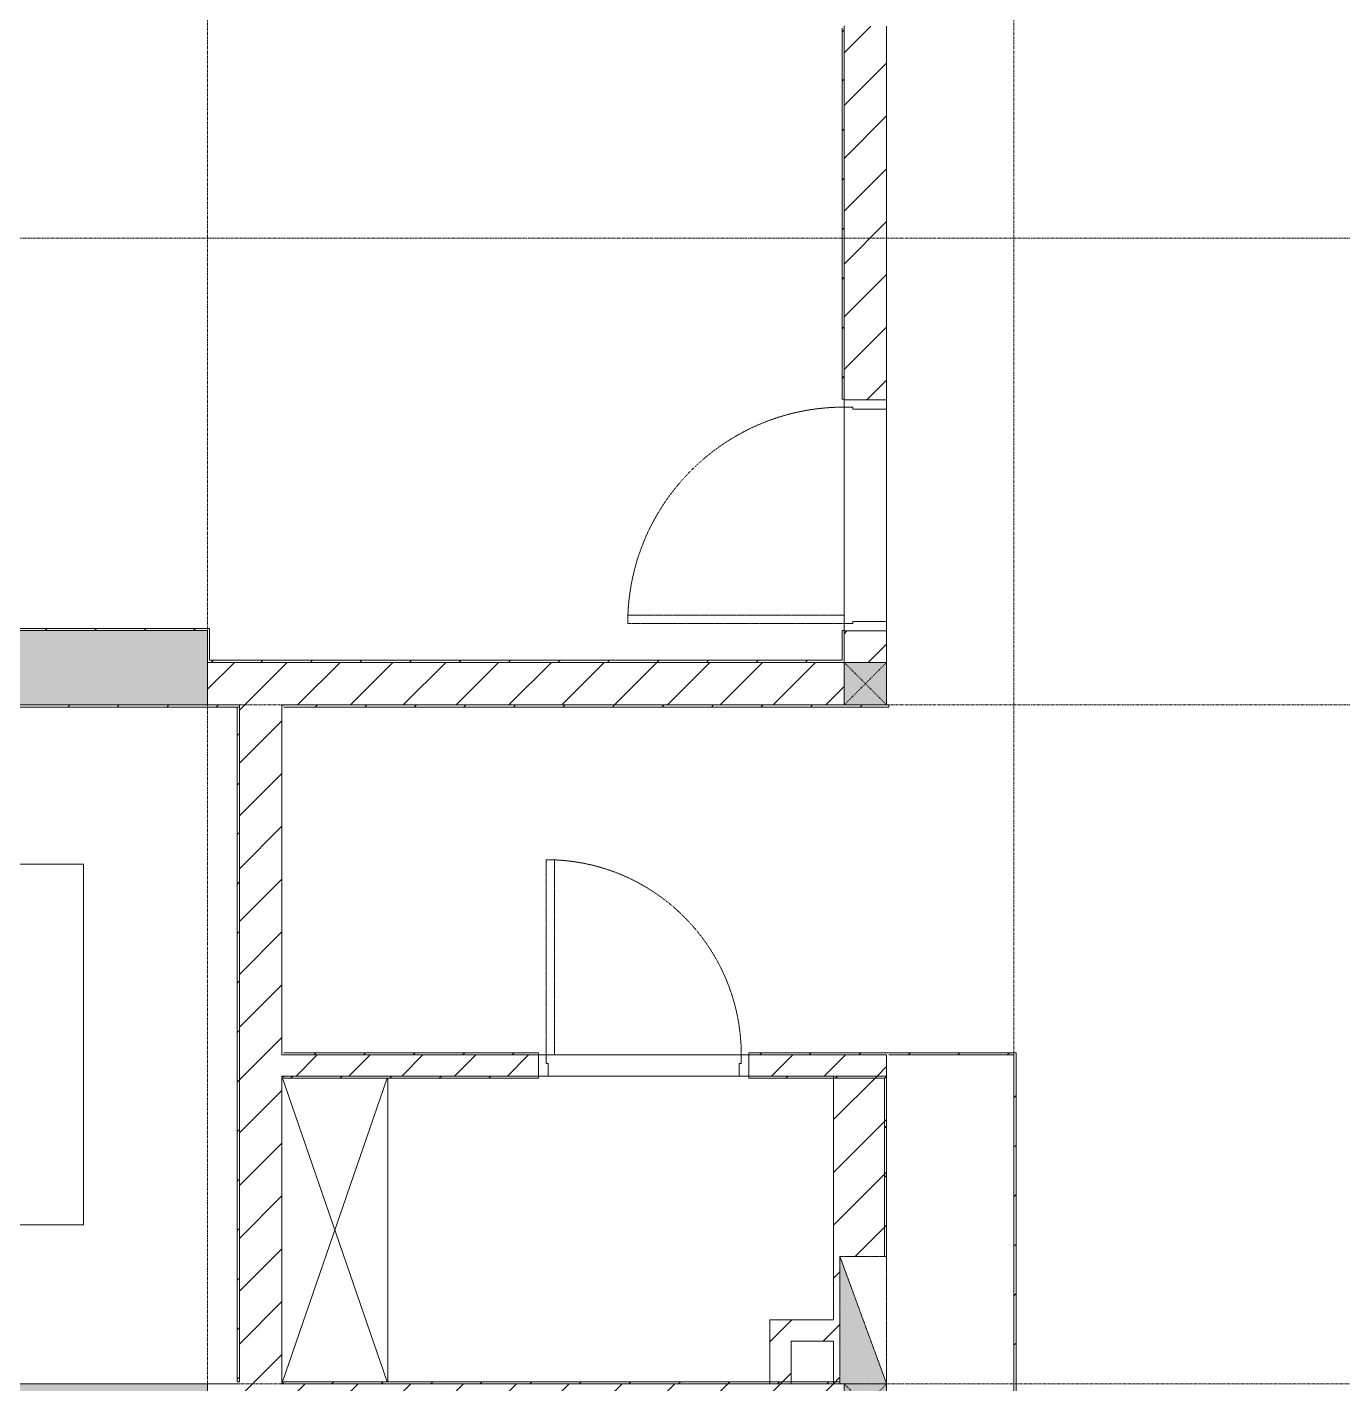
# Model space of a CAD drawing. Header units: millimetres. Extents: x 5359 to 218750, y -16347 to 109893.
# Drawn here: x 38003 to 44202, y 33837 to 40231 of the extents above; entities that cross this region are included whole.
import ezdxf

# ---------------------------------------------------------------- set-up
doc = ezdxf.new("R2010")
doc.units = ezdxf.units.MM
for name, pattern in [('Dash', [6, 3, -3]), ('Grid Line', [22.225, 12.7, -3.175, 3.175, -3.175]), ('NET VAN', [1.06, 0.53, -0.53])]:
    doc.linetypes.add(name, pattern=pattern)
for name, color, linetype, lineweight in [('0-1', 7, 'Continuous', 5), ('0-2', 9, 'Continuous', 9), ('A-DETL-GENF-2', 9, 'NET VAN', 9), ('A-DOOR', 31, 'Continuous', 9), ('A-DOOR-FRAM', 31, 'Continuous', 9), ('A-FLOR', 192, 'Continuous', 9), ('A-FLOR-1', 9, 'Continuous', 9), ('A-WALL', 113, 'Continuous', 9), ('A-WALL-3', 113, 'Continuous', 18), ('A-WALL-PATT-2', 9, 'Continuous', 9), ('A-WALL-PATT-3', 111, 'Continuous', 9), ('E-FIRE', 2, 'Continuous', 9), ('I-WALL-1', 53, 'Continuous', 18), ('I-WALL-3', 2, 'Continuous', 18), ('S-COLS', 52, 'Continuous', 9), ('S-COLS-1', 253, 'Continuous', 5), ('S-COLS-2', 53, 'Continuous', 18), ('S-COLS-3', 9, 'Continuous', 9), ('S-COLS-4', 52, 'Continuous', 18), ('S-COLS-5', 52, 'Dash', 9), ('S-COLS-HDLN', 52, 'Dash', 9), ('S-GRID-1', 1, 'Grid Line', 9), ('S-STRS-ANNO', 31, 'Continuous', 9)]:
    doc.layers.add(name, color=color, linetype=linetype, lineweight=lineweight)
pattern_1 = [(45, (0, 0), (-116.6726, 116.6726), [])]
pattern_2 = [(45, (0, 0), (-124.4508, 124.4508), [])]

# ---------------------------------------------------------------- blocks, each defined once
blk = doc.blocks.new('NCV_TKTC_KET CAU_rvt-1-TKCS_MB ĐỊNH VỊ CỔNG-HÀNG RÀO')
at = {"layer": 'S-COLS-1'}
for points in [[(38040.5, 37036.9), (38852.6, 37036.9), (38852.6, 37386.9), (37552.6, 37386.9), (37552.6, 37036.9)], [(38852.6, 33486.9), (38852.6, 33836.9), (37552.6, 33836.9), (37552.6, 33486.9), (38040.5, 33486.9)]]:
    blk.add_hatch(color=256, dxfattribs=at).paths.add_polyline_path(points)
at = {"layer": 'A-FLOR-1'}
blk.add_line((39202.6, 35287.3), (39212.6, 35287.3), dxfattribs=at)
at = {"layer": 'S-COLS-2'}
for p, q in [((38852.6, 37386.9), (37552.6, 37386.9)), ((38852.6, 37036.9), (38852.6, 37386.9)), ((37552.6, 37036.9), (38852.6, 37036.9)), ((38852.6, 33836.9), (37552.6, 33836.9)), ((38852.6, 33486.9), (38852.6, 33836.9))]:
    blk.add_line(p, q, dxfattribs=at)
blk = doc.blocks.new('NCV_TKTC_TANG 1_rvt-1-TKCS_MB ĐỊNH VỊ CỔNG-HÀNG RÀO')
at = {"layer": 'A-WALL-PATT-2'}
h = blk.add_hatch(dxfattribs=at)
h.set_pattern_fill('FP_3', color=256, style=0, pattern_type=2)
h.set_pattern_definition(pattern_1)
h.paths.add_polyline_path([(41842.6, 37236.9), (41852.6, 37236.9), (41852.6, 37387.8), (41842.6, 37387.8), (41842.6, 37246.9)])
h.paths.add_polyline_path([(41842.6, 38477.8), (41852.6, 38477.8), (41852.6, 40236.9), (41842.6, 40236.9), (41842.6, 38882.8)])
h = blk.add_hatch(dxfattribs=at)
h.set_pattern_fill('FP_3', color=256, style=0, pattern_type=2)
h.set_pattern_definition(pattern_1)
h.paths.add_polyline_path([(38862.6, 37386.9), (38862.6, 37396.9), (37552.6, 37396.9), (37552.6, 37386.9), (38852.6, 37386.9)])
h = blk.add_hatch(dxfattribs=at)
h.set_pattern_fill('FP_3', color=256, style=0, pattern_type=2)
h.set_pattern_definition(pattern_1)
h.paths.add_polyline_path([(38862.6, 37236.9), (41842.6, 37236.9), (41842.6, 37246.9), (38862.6, 37246.9)])
at = {"layer": 'A-FLOR-1'}
for p, q in [((41852.6, 37387.8), (41852.6, 38477.8)), ((41852.6, 38477.8), (41852.6, 37387.8)), ((42052.6, 37430.3), (42052.6, 38430.3))]:
    blk.add_line(p, q, dxfattribs=at)
at = {"layer": 'I-WALL-1'}
for p, q in [((41842.6, 40226.9), (41842.6, 38477.8)), ((41852.6, 38477.8), (41852.6, 40236.9)), ((41842.6, 38477.8), (41852.6, 38477.8)), ((38862.6, 37396.9), (37552.6, 37396.9)), ((37552.6, 37386.9), (38852.6, 37386.9)), ((38852.6, 37386.9), (38852.6, 37236.9)), ((38862.6, 37386.9), (38862.6, 37396.9)), ((38862.6, 37246.9), (38862.6, 37386.9)), ((41852.6, 37387.8), (41842.6, 37387.8)), ((41842.6, 37387.8), (41842.6, 37246.9)), ((41852.6, 37236.9), (41852.6, 37387.8)), ((38852.6, 37236.9), (38862.6, 37236.9)), ((41842.6, 37246.9), (38862.6, 37246.9)), ((38862.6, 37236.9), (41842.6, 37236.9)), ((41842.6, 37236.9), (41852.6, 37236.9))]:
    blk.add_line(p, q, dxfattribs=at)
blk = doc.blocks.new('G1_SOF - BO TRU - 200x200-3050151-TKCS_MB ĐỊNH VỊ CỔNG-HÀNG RÀO')
at = {"layer": 'S-COLS-HDLN'}
for p, q in [((-100, 100), (100, -100)), ((100, 100), (-100, -100))]:
    blk.add_line(p, q, dxfattribs=at)
blk = doc.blocks.new('FD_05 - FD_05-1000x2200mm-835433-TKCS_MB ĐỊNH VỊ CỔNG-HÀNG RÀO')
at = {"layer": 'A-DETL-GENF-2'}
for p, q in [((510, -100), (470, -100)), ((470, -100), (470, -1120)), ((510, -1120), (510, -100)), ((470, -1120), (510, -1120))]:
    blk.add_line(p, q, dxfattribs=at)
blk.add_arc((510, -100), 1020, 180, 267.75253, dxfattribs=at)
at = {"layer": 'A-DOOR-FRAM'}
for p, q in [((-545, 100), (-500, 100)), ((-545, -100), (-545, 100)), ((-500, 100), (-500, -60)), ((500, 100), (545, 100)), ((500, -60), (500, 100)), ((545, 100), (545, -100)), ((-500, -60), (-510, -60)), ((-510, -60), (-510, -100)), ((510, -60), (500, -60)), ((510, -100), (510, -60)), ((-510, -100), (-545, -100)), ((545, -100), (510, -100))]:
    blk.add_line(p, q, dxfattribs=at)
blk = doc.blocks.new('FD_02 - FD_03 - FD_03-KY THUAT-900x2200mm-801877-TKCS_MB ĐỊNH VỊ CỔNG-HÀNG RÀO')
at = {"layer": 'A-DETL-GENF-2'}
for p, q in [((460, -50), (420, -50)), ((420, -50), (420, -970)), ((460, -970), (460, -50)), ((420, -970), (460, -970))]:
    blk.add_line(p, q, dxfattribs=at)
blk.add_arc((460, -50), 920, 180, 267.50809, dxfattribs=at)
at = {"layer": 'A-DOOR-FRAM'}
for p, q in [((-495, 50), (-450, 50)), ((-495, -50), (-495, 50)), ((-450, 50), (-450, -10)), ((450, 50), (495, 50)), ((450, -10), (450, 50)), ((495, 50), (495, -50)), ((-460, -50), (-495, -50)), ((-450, -10), (-460, -10)), ((-460, -10), (-460, -50)), ((460, -10), (450, -10)), ((460, -50), (460, -10)), ((495, -50), (460, -50))]:
    blk.add_line(p, q, dxfattribs=at)
blk = doc.blocks.new('40_HY_FIX_FS-FH_FHR_R19_Scale 1_300 - FH _ FHR-4760871-TKCS_MB ĐỊNH VỊ CỔNG-HÀNG RÀO')
at = {"layer": 'E-FIRE'}
blk.add_hatch(color=256, dxfattribs=at).paths.add_polyline_path([(300, -100), (300, 120), (-300, -100), (185.4, -100)])
at = {"layer": 'A-DETL-GENF-2'}
for p, q in [((300, 120), (-300, -100)), ((-300, 120), (-300, -100)), ((300, 120), (-300, 120)), ((300, -100), (300, 120)), ((300, -100), (300, 120)), ((-300, -100), (300, -100)), ((-300, -100), (300, -100))]:
    blk.add_line(p, q, dxfattribs=at)
blk = doc.blocks.new('G1_SOF - BO TRU - 200x200-V327-TKCS_MB ĐỊNH VỊ CỔNG-HÀNG RÀO')
at = {"layer": 'S-COLS-3'}
blk.add_hatch(color=256, dxfattribs=at).paths.add_polyline_path([(100, -100), (100, 100), (-100, 100), (-100, -100)])
at = {"layer": 'S-COLS-4'}
for p, q in [((-100, 100), (-100, -100)), ((100, -100), (100, 100)), ((-100, -100), (100, -100))]:
    blk.add_line(p, q, dxfattribs=at)
at = {"layer": 'S-COLS-HDLN'}
for p, q in [((100, 100), (-100, -100)), ((-100, 100), (100, -100))]:
    blk.add_line(p, q, dxfattribs=at)

msp = doc.modelspace()

# ---------------------------------------------------------------- hatches: boundary and pattern name
at = {"layer": 'A-WALL-PATT-3'}
h = msp.add_hatch(dxfattribs=at)
h.set_pattern_fill('FP_1', color=256, style=0, pattern_type=2)
h.set_pattern_definition(pattern_2)
h.paths.add_polyline_path([(41852.6, 37236.9), (42052.6, 37236.9), (42052.6, 37385.3), (41852.6, 37385.3)])
h.paths.add_polyline_path([(41852.6, 38475.3), (42052.6, 38475.3), (42052.6, 40235.3), (41852.6, 40235.3), (41852.6, 38882.8)])
h.paths.add_polyline_path([(42052.6, 40435.3), (42052.6, 41286.9), (41852.6, 41286.9), (41852.6, 40435.3)])
h = msp.add_hatch(dxfattribs=at)
h.set_pattern_fill('FP_1', color=256, style=0, pattern_type=2)
h.set_pattern_definition(pattern_2)
h.paths.add_polyline_path([(41671.8, 37036.9), (41852.6, 37036.9), (41852.6, 37236.9), (38852.6, 37236.9), (38852.6, 37036.9), (39251, 37036.9)])
h = msp.add_hatch(dxfattribs=at)
h.set_pattern_fill('FP_32', color=256, style=0, pattern_type=2)
h.set_pattern_definition(pattern_1)
h.paths.add_polyline_path([(33852.6, 37026.9), (36666.9, 37026.9), (36662.8, 37035.6), (36752.6, 37035.6), (36752.6, 37026.9), (39002.6, 37026.9), (39002.6, 37036.9), (33852.6, 37036.9)])
h = msp.add_hatch(dxfattribs=at)
h.set_pattern_fill('FP_32', color=256, style=0, pattern_type=2)
h.set_pattern_definition(pattern_1)
h.paths.add_polyline_path([(38992.6, 33846.9), (39002.6, 33846.9), (39002.6, 37026.9), (38992.6, 37026.9), (38992.6, 34937.8)])
h = msp.add_hatch(dxfattribs=at)
h.set_pattern_fill('FP_1', color=256, style=0, pattern_type=2)
h.set_pattern_definition(pattern_2)
h.paths.add_polyline_path([(39202.6, 33836.9), (39202.6, 37036.9), (39002.6, 37036.9), (39002.6, 33836.9)])
h = msp.add_hatch(dxfattribs=at)
h.set_pattern_fill('FP_32', color=256, style=0, pattern_type=2)
h.set_pattern_definition(pattern_1)
h.paths.add_polyline_path([(41671.8, 37026.9), (42062.6, 37026.9), (42062.6, 37036.9), (39212.6, 37036.9), (39212.6, 37026.9), (39251, 37026.9)])
h = msp.add_hatch(dxfattribs=at)
h.set_pattern_fill('FP_32', color=256, style=0, pattern_type=2)
h.set_pattern_definition(pattern_1)
h.paths.add_polyline_path([(42062.6, 35387.4), (42652.6, 35387.4), (42652.6, 35397.4), (41402.6, 35397.4), (41402.6, 35387.4), (42052.6, 35387.4)])
h.paths.add_polyline_path([(39251, 35387.4), (40412.6, 35387.4), (40412.6, 35397.4), (39202.6, 35397.4), (39202.6, 35387.4)])
h = msp.add_hatch(dxfattribs=at)
h.set_pattern_fill('FP_1', color=256, style=0, pattern_type=2)
h.set_pattern_definition(pattern_2)
h.paths.add_polyline_path([(41402.6, 35287.4), (42052.6, 35287.4), (42052.6, 35387.4), (41402.6, 35387.4), (41402.6, 35347.4)])
h.paths.add_polyline_path([(40412.6, 35287.4), (40412.6, 35387.4), (39202.6, 35387.4), (39202.6, 35287.4), (39251, 35287.4)])
h = msp.add_hatch(dxfattribs=at)
h.set_pattern_fill('FP_32', color=256, style=0, pattern_type=2)
h.set_pattern_definition(pattern_1)
h.paths.add_polyline_path([(42662.6, 33636.9), (42662.6, 35397.4), (42652.6, 35397.4), (42652.6, 33636.9)])
h = msp.add_hatch(dxfattribs=at)
h.set_pattern_fill('FP_32', color=256, style=0, pattern_type=2)
h.set_pattern_definition(pattern_1)
h.paths.add_polyline_path([(40406.7, 35277.4), (40412.6, 35277.4), (40412.6, 35287.4), (39212.6, 35287.4), (39212.6, 35277.4), (39251, 35277.4)])
h.paths.add_polyline_path([(42042.6, 35277.4), (42042.6, 35287.4), (41402.6, 35287.4), (41402.6, 35277.4), (41671.8, 35277.4)])
h = msp.add_hatch(dxfattribs=at)
h.set_pattern_fill('FP_1', color=256, style=0, pattern_type=2)
h.set_pattern_definition(pattern_2)
h.paths.add_polyline_path([(41832.6, 33836.9), (41832.6, 34436.9), (42052.6, 34436.9), (42052.6, 35287.4), (41802.6, 35287.4), (41802.6, 33836.9)])
h = msp.add_hatch(dxfattribs=at)
h.set_pattern_fill('FP_32', color=256, style=0, pattern_type=2)
h.set_pattern_definition(pattern_1)
h.paths.add_polyline_path([(42052.6, 34436.9), (42052.6, 35287.4), (42042.6, 35287.4), (42042.6, 34436.9), (42046.7, 34436.9)])
h = msp.add_hatch(dxfattribs=at)
h.set_pattern_fill('FP_1', color=256, style=0, pattern_type=2)
h.set_pattern_definition(pattern_2)
h.paths.add_polyline_path([(41602.7, 33836.9), (41602.7, 34138.1), (41502.7, 34138.1), (41502.7, 33836.9)])
h = msp.add_hatch(dxfattribs=at)
h.set_pattern_fill('FP_1', color=256, style=0, pattern_type=2)
h.set_pattern_definition(pattern_2)
h.paths.add_polyline_path([(41602.7, 34038.1), (41802.6, 34038.1), (41802.6, 34138.1), (41602.7, 34138.1)])
h = msp.add_hatch(dxfattribs=at)
h.set_pattern_fill('FP_1', color=256, style=0, pattern_type=2)
h.set_pattern_definition(pattern_2)
h.paths.add_polyline_path([(41852.6, 33636.9), (41852.6, 33836.9), (38852.6, 33836.9), (38852.6, 33636.9), (41671.8, 33636.9)])
h = msp.add_hatch(dxfattribs=at)
h.set_pattern_fill('FP_32', color=256, style=0, pattern_type=2)
h.set_pattern_definition(pattern_1)
h.paths.add_polyline_path([(39251, 33836.9), (41832.6, 33837.7), (41832.6, 33846.9), (39202.6, 33846.9), (39202.6, 33836.9)])
at = {"layer": 'S-COLS-1'}
msp.add_hatch(color=256, dxfattribs=at).paths.add_polyline_path([(41852.6, 37036.9), (42052.6, 37036.9), (42052.6, 37236.9), (41852.6, 37236.9)])

# ---------------------------------------------------------------- linework, layer by layer
at = {"layer": '0-2'}
for p, q in [((39202.6, 35287.3), (39699.2, 33846.9)), ((39699.1, 35277.4), (39205.9, 33846.9))]:
    msp.add_line(p, q, dxfattribs=at)
at = {"layer": 'A-FLOR'}
for p, q in [((39212.6, 37035.3), (39202.6, 37035.3)), ((39702.6, 35277.4), (39702.6, 33846.9)), ((41402.6, 35287.3), (40412.6, 35287.3))]:
    msp.add_line(p, q, dxfattribs=at)
at = {"layer": 'A-WALL'}
for p, q in [((42052.6, 38475.3), (42052.6, 40235.3)), ((41852.6, 37420.3), (41852.6, 38440.3)), ((42052.6, 38430.3), (42052.6, 37430.3)), ((42052.6, 37236.9), (42052.6, 37385.3)), ((41852.6, 37036.9), (41852.6, 37236.9)), ((41852.6, 37236.9), (42052.6, 37236.9)), ((38852.6, 37036.9), (39002.6, 37036.9)), ((39002.6, 37036.9), (38852.6, 37036.9)), ((39002.6, 37026.9), (39002.6, 37036.9)), ((39212.6, 37036.9), (41852.6, 37036.9)), ((39202.6, 35397.4), (39202.6, 35387.4)), ((40412.6, 35387.4), (39202.6, 35387.4)), ((40447.6, 35387.4), (41367.6, 35387.4)), ((42052.6, 35387.4), (41402.6, 35387.4)), ((42052.6, 35287.4), (42052.6, 35387.4)), ((39202.6, 33836.9), (39202.6, 35287.4)), ((39212.6, 35287.4), (40412.6, 35287.4)), ((41357.6, 35287.4), (40457.6, 35287.4)), ((42052.6, 35287.4), (41402.6, 35287.4)), ((39002.6, 33836.9), (38852.6, 33836.9))]:
    msp.add_line(p, q, dxfattribs=at)
at = {"layer": 'A-WALL-3'}
for p, q in [((41852.6, 40235.3), (41852.6, 38475.3)), ((41852.6, 37385.3), (41852.6, 37236.9)), ((41852.6, 37236.9), (38852.6, 37236.9)), ((38852.6, 37236.9), (38852.6, 37036.9)), ((39002.6, 37026.9), (39002.6, 33846.9)), ((39202.6, 35397.4), (39202.6, 37036.9)), ((41802.6, 35287.4), (41802.6, 34138.1)), ((42052.6, 34436.9), (42052.6, 35287.4)), ((41502.7, 34138.1), (41502.7, 33836.9)), ((41802.6, 34138.1), (41502.7, 34138.1)), ((41602.7, 33836.9), (41602.7, 34038.1)), ((41602.7, 34038.1), (41802.6, 34038.1)), ((41802.6, 34038.1), (41802.6, 33836.9)), ((38852.6, 33836.9), (38852.6, 33636.9)), ((41852.6, 33485.3), (41852.6, 33836.9))]:
    msp.add_line(p, q, dxfattribs=at)
at = {"layer": 'I-WALL-3'}
for p, q in [((38852.6, 37036.9), (33852.6, 37036.9)), ((39002.6, 37026.9), (36752.6, 37026.9)), ((38992.6, 37026.9), (38992.6, 33846.9)), ((39212.6, 37026.9), (42062.6, 37026.9)), ((42052.6, 37036.9), (41852.6, 37036.9)), ((42062.6, 37026.9), (42062.6, 37036.9)), ((40412.6, 35397.4), (39212.6, 35397.4)), ((40412.6, 35387.4), (40412.6, 35397.4)), ((42662.6, 35397.4), (41402.6, 35397.4)), ((41402.6, 35397.4), (41402.6, 35387.4)), ((42062.6, 35387.4), (42652.6, 35387.4)), ((42652.6, 35387.4), (42652.6, 33636.9)), ((42662.6, 33626.9), (42662.6, 35397.4)), ((39212.6, 35287.4), (39212.6, 35277.4)), ((39212.6, 35277.4), (40412.6, 35277.4)), ((40412.6, 35277.4), (40412.6, 35287.4)), ((41402.6, 35287.4), (41402.6, 35277.4)), ((41402.6, 35277.4), (42042.6, 35277.4)), ((42042.6, 35277.4), (42042.6, 34436.9)), ((38992.6, 33846.9), (39002.6, 33846.9)), ((39202.6, 33836.9), (41832.6, 33836.9)), ((41832.6, 33846.9), (39212.6, 33846.9))]:
    msp.add_line(p, q, dxfattribs=at)
at = {"layer": 'S-COLS'}
for p, q in [((42052.6, 37236.9), (41852.6, 37236.9)), ((41852.6, 37236.9), (41852.6, 37036.9))]:
    msp.add_line(p, q, dxfattribs=at)
at = {"layer": 'S-COLS-4'}
for p, q in [((42052.6, 37036.9), (42052.6, 37236.9)), ((41852.6, 37036.9), (42052.6, 37036.9))]:
    msp.add_line(p, q, dxfattribs=at)
at = {"layer": 'S-GRID-1'}
for p, q in [((38852.6, 13102.5), (38852.6, 80482.7)), ((42652.6, 13102.5), (42652.6, 80482.7)), ((135474.6, 39236.9), (24837.1, 39236.9)), ((135474.6, 37036.9), (24837.1, 37036.9)), ((132680.6, 33836.9), (27631.1, 33836.9))]:
    msp.add_line(p, q, dxfattribs=at)
at = {"layer": 'S-STRS-ANNO'}
for p, q in [((38267.6, 36285.6), (37532.6, 36285.6)), ((38267.6, 34586.9), (38267.6, 36285.6)), ((37532.6, 34586.9), (38267.6, 34586.9))]:
    msp.add_line(p, q, dxfattribs=at)

# ---------------------------------------------------------------- block references
at = {"layer": '0-1'}
for name in ['NCV_TKTC_KET CAU_rvt-1-TKCS_MB ĐỊNH VỊ CỔNG-HÀNG RÀO', 'NCV_TKTC_TANG 1_rvt-1-TKCS_MB ĐỊNH VỊ CỔNG-HÀNG RÀO']:
    msp.add_blockref(name, (0, 0), dxfattribs=at)
at = {"layer": 'A-DOOR'}
for name, p, rotation in [('FD_05 - FD_05-1000x2200mm-835433-TKCS_MB ĐỊNH VỊ CỔNG-HÀNG RÀO', (41952.6, 37930.3), 269.9999999999999), ('FD_02 - FD_03 - FD_03-KY THUAT-900x2200mm-801877-TKCS_MB ĐỊNH VỊ CỔNG-HÀNG RÀO', (40907.6, 35337.4), 180)]:
    msp.add_blockref(name, p, dxfattribs=dict(at, rotation=rotation))
at = {"layer": 'E-FIRE', "rotation": 269.9999999999998}
msp.add_blockref('40_HY_FIX_FS-FH_FHR_R19_Scale 1_300 - FH _ FHR-4760871-TKCS_MB ĐỊNH VỊ CỔNG-HÀNG RÀO', (41932.6, 34136.9), dxfattribs=at)
at = {"layer": 'S-COLS'}
msp.add_blockref('G1_SOF - BO TRU - 200x200-V327-TKCS_MB ĐỊNH VỊ CỔNG-HÀNG RÀO', (41952.6, 33736.9), dxfattribs=at)
at = {"layer": 'S-COLS-5'}
msp.add_blockref('G1_SOF - BO TRU - 200x200-3050151-TKCS_MB ĐỊNH VỊ CỔNG-HÀNG RÀO', (41952.6, 37136.9), dxfattribs=at)

doc.saveas('drawing.dxf')
